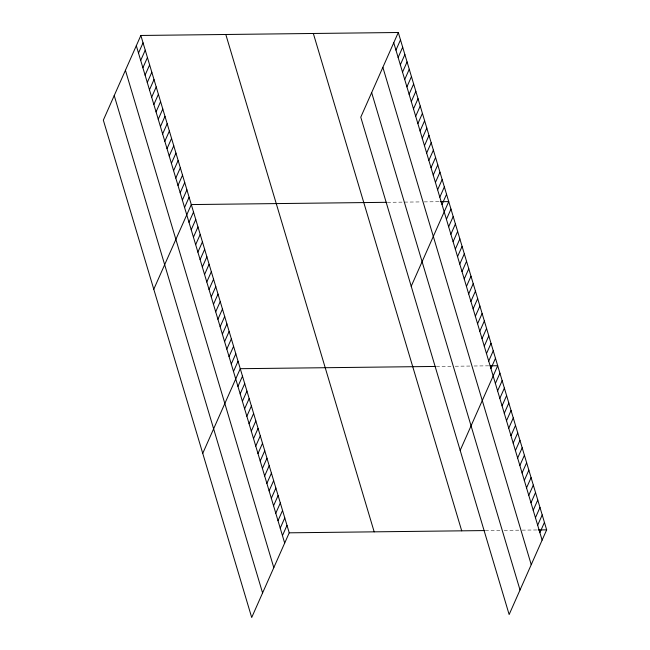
<?xml version="1.0" encoding="UTF-8"?>
<svg xmlns="http://www.w3.org/2000/svg" width="650" height="650" viewBox="0 0 650 650"><rect width="100%" height="100%" fill="white"/><g stroke="black" fill="none" stroke-linecap="round" stroke-linejoin="round"><path stroke-width="0.49" stroke-dasharray="3.25 2.44" d="M387.384 202.304L421.371 201.914M424.198 201.882L439.302 201.711M436.345 366.438L451.449 366.259M455.227 366.218L470.332 366.048M474.102 365.999L489.206 365.828M485.306 530.562L500.411 530.392M504.189 530.343L521.178 530.148M522.121 530.14L537.225 529.961"/><path stroke-width="0.97" d="M140.855 35.466L103.334 120.144L251.704 617.5L289.226 532.821L140.855 35.466L398.296 32.5L546.666 529.856L509.145 614.534L360.774 117.179L398.296 32.5M138.507 53.072L143.049 42.819M140.701 60.426L145.243 50.172M142.894 67.779L147.436 57.525M145.088 75.132L149.63 64.878M147.282 82.485L151.824 72.231M149.476 89.838L154.018 79.584M151.669 97.191L156.211 86.929M153.863 104.536L158.405 94.282M156.057 111.889L160.599 101.636M158.251 119.242L162.793 108.989M160.444 126.596L164.986 116.342M162.63 133.949L167.18 123.695M164.824 141.302L169.374 131.048M167.018 148.655L171.567 138.401M169.211 156.008L173.761 145.754M171.405 163.361L175.955 153.099M173.599 170.706L178.141 160.452M175.793 178.059L180.334 167.806M177.986 185.412L182.528 175.159M180.18 192.766L184.722 182.512M182.374 200.119L186.916 189.865M184.567 207.472L189.109 197.218M153.782 289.242L191.303 204.571L386.441 202.321M188.987 222.284L193.529 212.03M191.214 229.743L195.756 219.489M193.44 237.201L197.982 226.947M195.658 244.668L200.208 234.406M197.884 252.127L202.434 241.873M200.111 259.586L204.661 249.332M202.337 267.044L206.887 256.791M204.563 274.503L209.105 264.249M206.789 281.97L211.331 271.708M209.016 289.429L213.557 279.175M211.242 296.887L215.784 286.634M213.468 304.346L218.01 294.092M215.694 311.805L220.236 301.551M217.921 319.272L222.463 309.01M220.147 326.731L224.689 316.477M222.365 334.189L226.915 323.936M224.591 341.648L229.141 331.394M226.818 349.107L231.368 338.853M229.044 356.566L233.586 346.312M231.27 364.033L235.812 353.779M233.496 371.491L238.038 361.238M202.743 453.375L240.264 368.696L435.402 366.446M237.949 386.409L242.491 376.155M240.175 393.868L244.717 383.614M395.947 50.107L400.489 39.853M242.401 401.334L246.943 391.081M398.141 57.46L402.683 47.206M244.627 408.793L249.169 398.539M400.335 64.813L404.877 54.559M246.846 416.252L251.396 405.998M402.529 72.166L407.071 61.913M249.072 423.711L253.622 413.457M404.714 79.519L409.264 69.257M251.298 431.169L255.848 420.916M406.908 86.864L411.458 76.611M253.524 438.636L258.066 428.382M409.102 94.218L413.652 83.964M255.751 446.095L260.293 435.841M411.296 101.571L415.846 91.317M257.977 453.554L262.519 443.3M413.489 108.924L418.039 98.67M260.203 461.012L264.745 450.759M415.683 116.277L420.225 106.023M262.429 468.471L266.971 458.218M417.877 123.63L422.419 113.376M264.656 475.938L269.197 465.684M420.071 130.983L424.613 120.729M266.882 483.397L271.424 473.143M422.264 138.336L426.806 128.082M269.108 490.856L273.65 480.602M424.458 145.689L429 135.428M271.326 498.314L275.876 488.061M426.652 153.034L431.194 142.781M273.553 505.773L278.102 495.519M428.846 160.388L433.387 150.134M275.779 513.24L280.329 502.978M431.039 167.741L435.581 157.487M278.005 520.699L282.547 510.445M433.233 175.094L437.775 164.84M280.231 528.158L284.773 517.904M435.427 182.447L439.969 172.193M282.457 535.616L286.999 525.363M437.621 189.8L442.163 179.546M439.814 197.153L444.356 186.899M442 204.506L446.55 194.252M411.214 286.276L448.744 201.597L440.245 201.695M446.42 219.318L450.97 209.064M448.646 226.777L453.196 216.523M450.872 234.236L455.414 223.982M453.099 241.694L457.641 231.441M455.325 249.161L459.867 238.899M457.551 256.62L462.093 246.366M459.777 264.079L464.319 253.825M462.004 271.537L466.546 261.284M464.23 278.996L468.772 268.743M466.456 286.455L470.998 276.201M468.674 293.922L473.224 283.668M470.901 301.381L475.451 291.127M473.127 308.839L477.677 298.586M475.353 316.298L479.895 306.044M477.579 323.757L482.121 313.503M479.806 331.224L484.348 320.97M482.032 338.683L486.574 328.429M484.258 346.141L488.8 335.887M486.484 353.6L491.026 343.346M488.711 361.059L493.253 350.805M490.937 368.526L495.479 358.272M460.176 450.401L497.705 365.731L490.149 365.812M495.381 383.443L499.931 373.189M497.608 390.902L502.157 380.648M499.834 398.361L504.376 388.107M502.06 405.827L506.602 395.574M504.286 413.286L508.828 403.033M506.512 420.745L511.054 410.491M508.739 428.204L513.281 417.95M510.965 435.663L515.507 425.409M513.191 443.129L517.733 432.868M515.418 450.588L519.959 440.334M517.636 458.047L522.186 447.793M519.862 465.506L524.412 455.252M522.088 472.964L526.638 462.711M524.314 480.431L528.856 470.169M526.541 487.89L531.082 477.636M528.767 495.349L533.309 485.095M530.993 502.808L535.535 492.554M533.219 510.266L537.761 500.012M535.446 517.733L539.988 507.471M537.672 525.192L542.214 514.938M539.898 532.651L544.44 522.397M289.226 532.821L484.364 530.571M538.168 529.953L546.666 529.856M393.754 42.754L542.116 540.109M382.866 67.316L531.237 564.671M371.654 92.617L520.024 589.972M313.341 33.483L461.711 530.839M225.81 34.491L374.181 531.846M136.313 45.719L284.684 543.075M125.434 70.281L273.796 567.637M114.221 95.582L262.584 592.938"/></g></svg>
